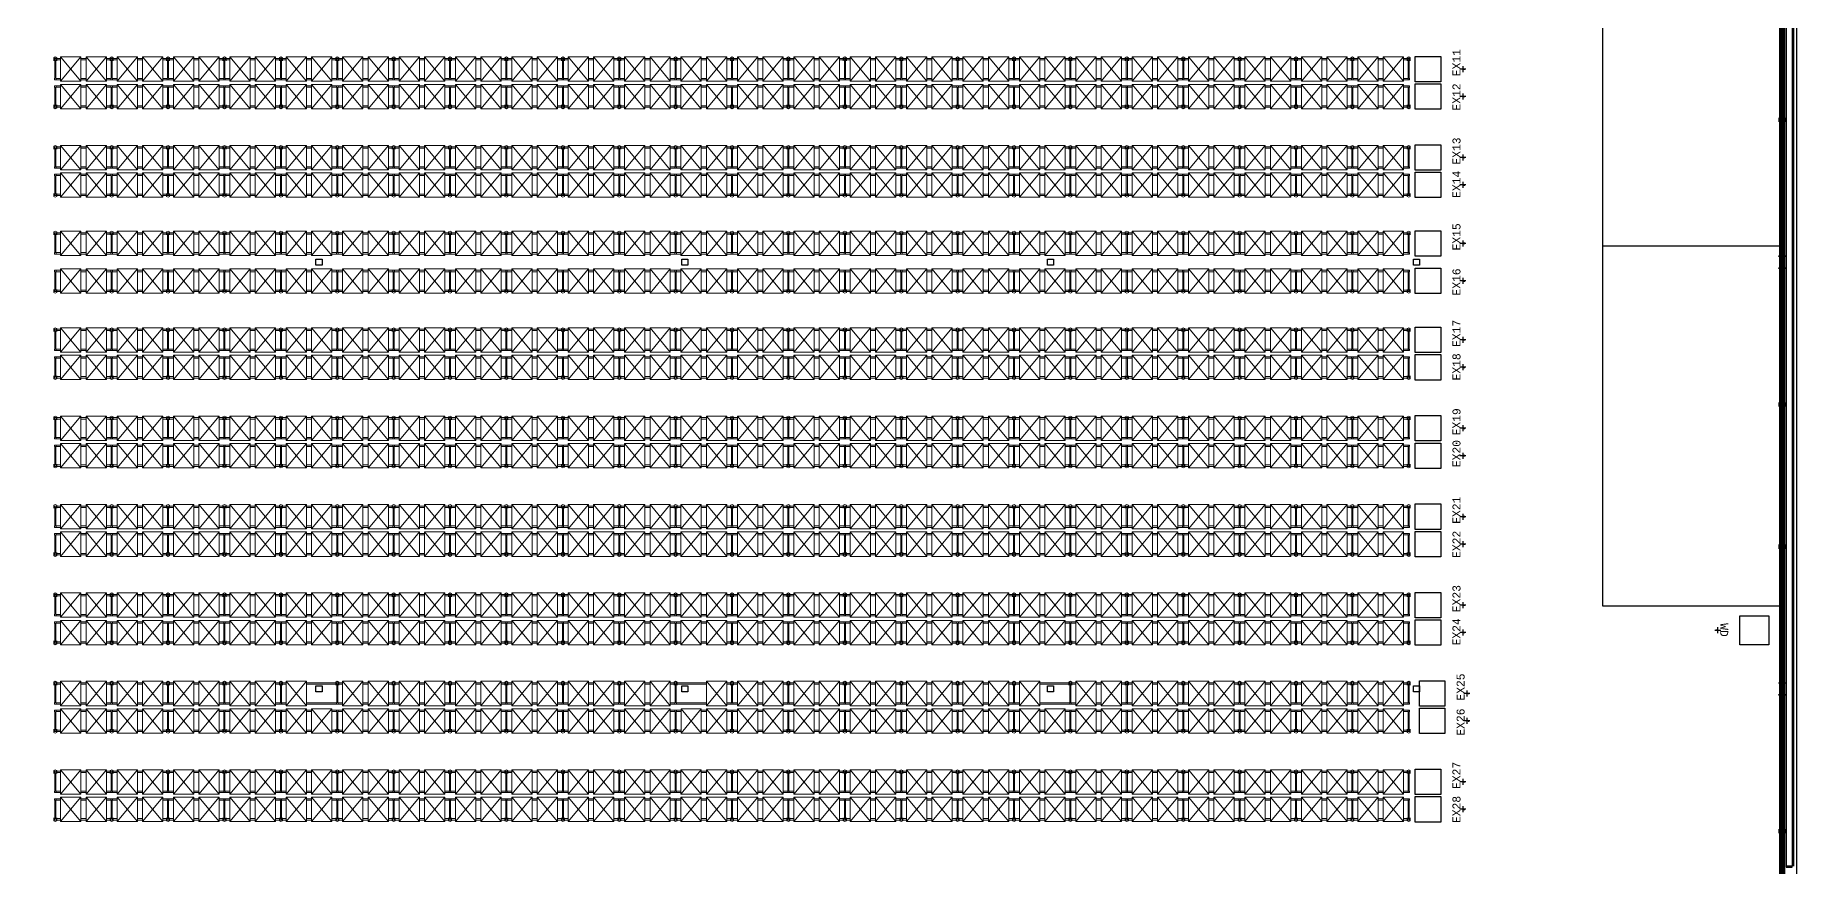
# Model space of a CAD drawing. Header units: inches. Extents: x -233729 to 737493, y -275239 to 196021.
# Drawn here: x 570363 to 658428, y 52812 to 94386 of the extents above; entities that cross this region are included whole.
import ezdxf

# ---------------------------------------------------------------- set-up
doc = ezdxf.new("R2010")
doc.units = ezdxf.units.IN
doc.header["$MEASUREMENT"] = 0
doc.linetypes.add('DASHED', pattern=[0.75, 0.5, -0.25])
for name, color, linetype in [('_FL_AREAS', 92, 'Continuous'), ('_FL_NEW WH_WALLS', 1, 'Continuous'), ('Bin location transponder', 250, 'Continuous'), ('Storage layout canopy', 2, 'Continuous'), ('WF_numbers', 6, 'Continuous')]:
    doc.layers.add(name, color=color, linetype=linetype)
for name, color, linetype, lineweight in [('LiftOne Rack', 252, 'Continuous', 0), ('PR-BLDG', 18, 'Continuous', 30), ('WF transponder', 3, 'Continuous', 30), ('WF_bay', 5, 'Continuous', 30)]:
    doc.layers.add(name, color=color, linetype=linetype, lineweight=lineweight)
doc.styles.add('WF_txt', font='consola.ttf')

# ---------------------------------------------------------------- blocks, each defined once
blk = doc.blocks.new('A$Cd2fab3cb')
at = {"layer": 'PR-BLDG', "const_width": 1}
blk.add_lwpolyline([(-568.84, -884.21), (-414.59, 67.22), (0, 0), (-154.28, -951.57), (-568.87, -884.36)], dxfattribs=at)
blk = doc.blocks.new('A$C61e42c62')
at = {"layer": '_FL_NEW WH_WALLS'}
for p, q in [((9043.5, 7807.4), (9043.5, 4930.9)), ((9055.5, 7819.4), (9055.5, 4930.9)), ((9058.2, 7822.2), (9058.3, 4930.9)), ((8682, 6675.9), (8682, 5443.6)), ((8682, 6152.3), (9042, 6152.3)), ((8682, 5443.6), (9042, 5443.6))]:
    blk.add_line(p, q, dxfattribs=at)
for points in [[(9029.8, 6399.9), (9029.8, 6404), (9030.5, 6404), (9030.5, 6400.9, 0.414214), (9031.2, 6400.1), (9040.6, 6400.1, 0.414214), (9041.4, 6400.9), (9041.4, 6404), (9042, 6404), (9042, 6395.9), (9041.4, 6395.9), (9041.4, 6399, 0.414214), (9040.6, 6399.8), (9031.2, 6399.8, 0.414214), (9030.5, 6399), (9030.5, 6395.9), (9029.8, 6395.9), (9029.8, 6399.9)], [(9036, 6132.2), (9042.4, 6132.2), (9042.4, 6131.2), (9037.1, 6131.2, 0.414214), (9036.3, 6130.4), (9036.3, 6109.5, 0.414214), (9037.1, 6108.7), (9042.4, 6108.7), (9042.4, 6107.7), (9029.6, 6107.7), (9029.6, 6108.7), (9034.9, 6108.7, 0.414214), (9035.7, 6109.5), (9035.7, 6130.4, 0.414214), (9034.9, 6131.2), (9029.6, 6131.2), (9029.6, 6132.2), (9036, 6132.2)], [(9029.8, 5839.9), (9029.8, 5844), (9030.5, 5844), (9030.5, 5840.9, 0.414214), (9031.2, 5840.1), (9040.6, 5840.1, 0.414214), (9041.4, 5840.9), (9041.4, 5844), (9042, 5844), (9042, 5835.9), (9041.4, 5835.9), (9041.4, 5839, 0.414214), (9040.6, 5839.8), (9031.2, 5839.8, 0.414214), (9030.5, 5839), (9030.5, 5835.9), (9029.8, 5835.9), (9029.8, 5839.9)], [(9029.8, 5559.9), (9029.8, 5564), (9030.5, 5564), (9030.5, 5560.9, 0.414214), (9031.2, 5560.1), (9040.6, 5560.1, 0.414214), (9041.4, 5560.9), (9041.4, 5564), (9042, 5564), (9042, 5555.9), (9041.4, 5555.9), (9041.4, 5559, 0.414214), (9040.6, 5559.8), (9031.2, 5559.8, 0.414214), (9030.5, 5559), (9030.5, 5555.9), (9029.8, 5555.9), (9029.8, 5559.9)], [(9036, 5292.2), (9042.4, 5292.2), (9042.4, 5291.2), (9037.1, 5291.2, 0.414214), (9036.3, 5290.4), (9036.3, 5269.5, 0.414214), (9037.1, 5268.7), (9042.4, 5268.7), (9042.4, 5267.7), (9029.6, 5267.7), (9029.6, 5268.7), (9034.9, 5268.7, 0.414214), (9035.7, 5269.5), (9035.7, 5290.4, 0.414214), (9034.9, 5291.2), (9029.6, 5291.2), (9029.6, 5292.2), (9036, 5292.2)], [(9029.8, 4999.9), (9029.8, 5004), (9030.5, 5004), (9030.5, 5000.9, 0.414214), (9031.2, 5000.1), (9040.6, 5000.1, 0.414214), (9041.4, 5000.9), (9041.4, 5004), (9042, 5004), (9042, 4995.9), (9041.4, 4995.9), (9041.4, 4999, 0.414214), (9040.6, 4999.8), (9031.2, 4999.8, 0.414214), (9030.5, 4999), (9030.5, 4995.9), (9029.8, 4995.9), (9029.8, 4999.9)]]:
    blk.add_lwpolyline(points, format="xyb", dxfattribs=at)
for points in [[(6162, 6113.9), (6150, 6113.9), (6150, 6125.9), (6162, 6125.9)], [(6882, 6113.9), (6870, 6113.9), (6870, 6125.9), (6882, 6125.9)], [(7602, 6113.9), (7590, 6113.9), (7590, 6125.9), (7602, 6125.9)], [(8322, 6113.9), (8310, 6113.9), (8310, 6125.9), (8322, 6125.9)], [(6162, 5273.9), (6150, 5273.9), (6150, 5285.9), (6162, 5285.9)], [(6882, 5273.9), (6870, 5273.9), (6870, 5285.9), (6882, 5285.9)], [(7602, 5273.9), (7590, 5273.9), (7590, 5285.9), (7602, 5285.9)], [(8322, 5273.9), (8310, 5273.9), (8310, 5285.9), (8322, 5285.9)], [(9043.5, 4928.9), (9055.5, 4928.9), (9055.5, 4930.9), (9043.5, 4930.9)]]:
    blk.add_lwpolyline(points, close=True, dxfattribs=at)
blk = doc.blocks.new('new_shelf')
at = {"layer": 'LiftOne Rack', "color": 30, "true_color": 0xf26722}
for p, q in [((65697, 20385.3), (65698.5, 20388.3)), ((65704.5, 20388.3), (65698.5, 20388.3)), ((65791.5, 20388.3), (65797.5, 20388.3)), ((65799, 20385.3), (65797.5, 20388.3)), ((65697, 20385.3), (65698.5, 20382.3)), ((65704.5, 20382.3), (65698.5, 20382.3)), ((65700, 20374.8), (65700, 20383.8)), ((65702.7, 20374.8), (65702.7, 20383.8)), ((65739.2, 20374.8), (65739.2, 20383.8)), ((65742, 20374.8), (65742, 20383.8)), ((65754, 20374.8), (65754, 20383.8)), ((65756.7, 20374.8), (65756.7, 20383.8)), ((65791.5, 20382.3), (65797.5, 20382.3)), ((65793.2, 20374.8), (65793.2, 20383.8)), ((65796, 20374.8), (65796, 20383.8)), ((65799, 20385.3), (65797.5, 20382.3)), ((65700, 20324.8), (65700, 20334.8)), ((65702.7, 20324.8), (65702.7, 20334.8)), ((65739.2, 20324.8), (65739.2, 20334.8)), ((65742, 20324.8), (65742, 20334.8)), ((65754, 20324.8), (65754, 20334.8)), ((65756.7, 20324.8), (65756.7, 20334.8)), ((65793.2, 20324.8), (65793.2, 20334.8)), ((65796, 20324.8), (65796, 20334.8)), ((65700, 20275.8), (65700, 20284.8)), ((65702.7, 20275.8), (65702.7, 20284.8)), ((65739.2, 20275.8), (65739.2, 20284.8)), ((65742, 20275.8), (65742, 20284.8)), ((65754, 20275.8), (65754, 20284.8)), ((65756.7, 20275.8), (65756.7, 20284.8)), ((65793.2, 20275.8), (65793.2, 20284.8)), ((65796, 20275.8), (65796, 20284.8)), ((65697, 20274.3), (65698.5, 20277.3)), ((65697, 20274.3), (65698.5, 20271.3)), ((65704.5, 20277.3), (65698.5, 20277.3)), ((65704.5, 20271.3), (65698.5, 20271.3)), ((65791.5, 20277.3), (65797.5, 20277.3)), ((65791.5, 20271.3), (65797.5, 20271.3)), ((65799, 20274.3), (65797.5, 20277.3)), ((65799, 20274.3), (65797.5, 20271.3))]:
    blk.add_line(p, q, dxfattribs=at)
at = {"layer": 'LiftOne Rack', "color": 7}
for p, q in [((65745, 20334.8), (65697, 20374.8)), ((65745, 20374.8), (65697, 20334.8)), ((65751, 20334.8), (65799, 20374.8)), ((65751, 20374.8), (65799, 20334.8)), ((65745, 20284.8), (65697, 20324.8)), ((65745, 20324.8), (65697, 20284.8)), ((65751, 20284.8), (65799, 20324.8)), ((65751, 20324.8), (65799, 20284.8))]:
    blk.add_line(p, q, dxfattribs=at)
at = {"layer": 'LiftOne Rack', "color": 114, "true_color": 0x139b48}
for p, q in [((65739, 20386.3), (65703, 20386.3)), ((65739, 20384.3), (65703, 20384.3)), ((65757, 20386.3), (65793, 20386.3)), ((65757, 20384.3), (65793, 20384.3)), ((65739, 20275.3), (65703, 20275.3)), ((65739, 20273.3), (65703, 20273.3)), ((65757, 20275.3), (65793, 20275.3)), ((65757, 20273.3), (65793, 20273.3))]:
    blk.add_line(p, q, dxfattribs=at)
for points in [[(65703, 20383.8), (65700, 20383.8), (65700, 20386.8), (65703, 20386.8)], [(65742, 20383.8), (65739, 20383.8), (65739, 20386.8), (65742, 20386.8)], [(65754, 20383.8), (65757, 20383.8), (65757, 20386.8), (65754, 20386.8)], [(65793, 20383.8), (65796, 20383.8), (65796, 20386.8), (65793, 20386.8)], [(65703, 20272.8), (65700, 20272.8), (65700, 20275.8), (65703, 20275.8)], [(65742, 20272.8), (65739, 20272.8), (65739, 20275.8), (65742, 20275.8)], [(65754, 20272.8), (65757, 20272.8), (65757, 20275.8), (65754, 20275.8)], [(65793, 20272.8), (65796, 20272.8), (65796, 20275.8), (65793, 20275.8)]]:
    blk.add_lwpolyline(points, close=True, dxfattribs=at)
at = {"layer": 'LiftOne Rack', "color": 7}
for points in [[(65745, 20334.8), (65697, 20334.8), (65697, 20374.8), (65745, 20374.8)], [(65751, 20334.8), (65799, 20334.8), (65799, 20374.8), (65751, 20374.8)], [(65745, 20284.8), (65697, 20284.8), (65697, 20324.8), (65745, 20324.8)], [(65751, 20284.8), (65799, 20284.8), (65799, 20324.8), (65751, 20324.8)]]:
    blk.add_lwpolyline(points, close=True, dxfattribs=at)
blk = doc.blocks.new('new_shelf2')
at = {"layer": 'LiftOne Rack', "color": 30, "true_color": 0xf26722}
for p, q in [((65849.7, 20385.3), (65851.2, 20388.3)), ((65857.2, 20388.3), (65851.2, 20388.3)), ((65964.2, 20388.3), (65970.2, 20388.3)), ((65971.7, 20385.3), (65970.2, 20388.3)), ((65849.7, 20385.3), (65851.2, 20382.3)), ((65857.2, 20382.3), (65851.2, 20382.3)), ((65852.7, 20374.8), (65852.7, 20383.8)), ((65855.4, 20374.8), (65855.4, 20383.8)), ((65891.9, 20374.8), (65891.9, 20383.8)), ((65894.7, 20374.8), (65894.7, 20383.8)), ((65926.7, 20374.8), (65926.7, 20383.8)), ((65929.4, 20374.8), (65929.4, 20383.8)), ((65964.2, 20382.3), (65970.2, 20382.3)), ((65965.9, 20374.8), (65965.9, 20383.8)), ((65968.7, 20374.8), (65968.7, 20383.8)), ((65971.7, 20385.3), (65970.2, 20382.3)), ((65852.7, 20324.8), (65852.7, 20334.8)), ((65855.4, 20324.8), (65855.4, 20334.8)), ((65891.9, 20324.8), (65891.9, 20334.8)), ((65894.7, 20324.8), (65894.7, 20334.8)), ((65926.7, 20324.8), (65926.7, 20334.8)), ((65929.4, 20324.8), (65929.4, 20334.8)), ((65965.9, 20324.8), (65965.9, 20334.8)), ((65968.7, 20324.8), (65968.7, 20334.8)), ((65852.7, 20275.8), (65852.7, 20284.8)), ((65855.4, 20275.8), (65855.4, 20284.8)), ((65891.9, 20275.8), (65891.9, 20284.8)), ((65894.7, 20275.8), (65894.7, 20284.8)), ((65926.7, 20275.8), (65926.7, 20284.8)), ((65929.4, 20275.8), (65929.4, 20284.8)), ((65965.9, 20275.8), (65965.9, 20284.8)), ((65968.7, 20275.8), (65968.7, 20284.8)), ((65849.7, 20274.3), (65851.2, 20277.3)), ((65849.7, 20274.3), (65851.2, 20271.3)), ((65857.2, 20277.3), (65851.2, 20277.3)), ((65857.2, 20271.3), (65851.2, 20271.3)), ((65964.2, 20277.3), (65970.2, 20277.3)), ((65964.2, 20271.3), (65970.2, 20271.3)), ((65971.7, 20274.3), (65970.2, 20277.3)), ((65971.7, 20274.3), (65970.2, 20271.3))]:
    blk.add_line(p, q, dxfattribs=at)
at = {"layer": 'LiftOne Rack', "color": 7}
for p, q in [((65897.7, 20334.8), (65849.7, 20374.8)), ((65897.7, 20374.8), (65849.7, 20334.8)), ((65923.7, 20334.8), (65971.7, 20374.8)), ((65923.7, 20374.8), (65971.7, 20334.8)), ((65897.7, 20284.8), (65849.7, 20324.8)), ((65897.7, 20324.8), (65849.7, 20284.8)), ((65923.7, 20284.8), (65971.7, 20324.8)), ((65923.7, 20324.8), (65971.7, 20284.8))]:
    blk.add_line(p, q, dxfattribs=at)
at = {"layer": 'LiftOne Rack', "color": 114, "true_color": 0x139b48}
for p, q in [((65891.7, 20386.3), (65855.7, 20386.3)), ((65891.7, 20384.3), (65855.7, 20384.3)), ((65929.7, 20386.3), (65965.7, 20386.3)), ((65929.7, 20384.3), (65965.7, 20384.3)), ((65891.7, 20275.3), (65855.7, 20275.3)), ((65891.7, 20273.3), (65855.7, 20273.3)), ((65929.7, 20275.3), (65965.7, 20275.3)), ((65929.7, 20273.3), (65965.7, 20273.3))]:
    blk.add_line(p, q, dxfattribs=at)
for points in [[(65855.7, 20383.8), (65852.7, 20383.8), (65852.7, 20386.8), (65855.7, 20386.8)], [(65894.7, 20383.8), (65891.7, 20383.8), (65891.7, 20386.8), (65894.7, 20386.8)], [(65926.7, 20383.8), (65929.7, 20383.8), (65929.7, 20386.8), (65926.7, 20386.8)], [(65965.7, 20383.8), (65968.7, 20383.8), (65968.7, 20386.8), (65965.7, 20386.8)], [(65855.7, 20272.8), (65852.7, 20272.8), (65852.7, 20275.8), (65855.7, 20275.8)], [(65894.7, 20272.8), (65891.7, 20272.8), (65891.7, 20275.8), (65894.7, 20275.8)], [(65926.7, 20272.8), (65929.7, 20272.8), (65929.7, 20275.8), (65926.7, 20275.8)], [(65965.7, 20272.8), (65968.7, 20272.8), (65968.7, 20275.8), (65965.7, 20275.8)]]:
    blk.add_lwpolyline(points, close=True, dxfattribs=at)
at = {"layer": 'LiftOne Rack', "color": 7}
for points in [[(65897.7, 20334.8), (65849.7, 20334.8), (65849.7, 20374.8), (65897.7, 20374.8)], [(65923.7, 20334.8), (65971.7, 20334.8), (65971.7, 20374.8), (65923.7, 20374.8)], [(65897.7, 20284.8), (65849.7, 20284.8), (65849.7, 20324.8), (65897.7, 20324.8)], [(65923.7, 20284.8), (65971.7, 20284.8), (65971.7, 20324.8), (65923.7, 20324.8)]]:
    blk.add_lwpolyline(points, close=True, dxfattribs=at)
blk = doc.blocks.new('new_shelf4')
at = {"layer": 'LiftOne Rack', "color": 30, "true_color": 0xf26722}
for p, q in [((65836.8, 20196.7), (65838.3, 20199.7)), ((65836.8, 20196.7), (65838.3, 20193.7)), ((65844.3, 20199.7), (65838.3, 20199.7)), ((65844.3, 20193.7), (65838.3, 20193.7)), ((65839.8, 20136.2), (65839.8, 20198.2)), ((65842.5, 20136.2), (65842.5, 20198.2)), ((65879, 20136.2), (65879, 20195.2)), ((65881.8, 20136.2), (65881.8, 20195.2)), ((65893.8, 20186.2), (65893.8, 20195.2)), ((65896.5, 20186.2), (65896.5, 20195.2)), ((65931.3, 20199.7), (65937.3, 20199.7)), ((65931.3, 20193.7), (65937.3, 20193.7)), ((65933, 20186.2), (65933, 20195.2)), ((65935.8, 20186.2), (65935.8, 20195.2)), ((65938.8, 20196.7), (65937.3, 20199.7)), ((65938.8, 20196.7), (65937.3, 20193.7)), ((65893.8, 20136.2), (65893.8, 20146.2)), ((65896.5, 20136.2), (65896.5, 20146.2)), ((65933, 20136.2), (65933, 20146.2)), ((65935.8, 20136.2), (65935.8, 20146.2)), ((65836.8, 20085.7), (65838.3, 20088.7)), ((65836.8, 20085.7), (65838.3, 20082.7)), ((65844.3, 20088.7), (65838.3, 20088.7)), ((65844.3, 20082.7), (65838.3, 20082.7)), ((65839.8, 20087.2), (65839.8, 20096.2)), ((65842.5, 20087.2), (65842.5, 20096.2)), ((65879, 20087.2), (65879, 20096.2)), ((65881.8, 20087.2), (65881.8, 20096.2)), ((65893.8, 20087.2), (65893.8, 20096.2)), ((65896.5, 20087.2), (65896.5, 20096.2)), ((65931.3, 20088.7), (65937.3, 20088.7)), ((65931.3, 20082.7), (65937.3, 20082.7)), ((65933, 20087.2), (65933, 20096.2)), ((65935.8, 20087.2), (65935.8, 20096.2)), ((65938.8, 20085.7), (65937.3, 20088.7)), ((65938.8, 20085.7), (65937.3, 20082.7))]:
    blk.add_line(p, q, dxfattribs=at)
at = {"layer": 'LiftOne Rack', "color": 114, "true_color": 0x139b48}
for p, q in [((65878.8, 20197.7), (65842.8, 20197.7)), ((65878.8, 20195.7), (65842.8, 20195.7)), ((65896.8, 20197.7), (65932.8, 20197.7)), ((65896.8, 20195.7), (65932.8, 20195.7)), ((65878.8, 20086.7), (65842.8, 20086.7)), ((65878.8, 20084.7), (65842.8, 20084.7)), ((65896.8, 20086.7), (65932.8, 20086.7)), ((65896.8, 20084.7), (65932.8, 20084.7))]:
    blk.add_line(p, q, dxfattribs=at)
at = {"layer": 'LiftOne Rack', "color": 7}
for p, q in [((65890.8, 20146.2), (65938.8, 20186.2)), ((65890.8, 20186.2), (65938.8, 20146.2)), ((65884.8, 20096.2), (65836.8, 20136.2)), ((65884.8, 20136.2), (65836.8, 20096.2)), ((65890.8, 20096.2), (65938.8, 20136.2)), ((65890.8, 20136.2), (65938.8, 20096.2))]:
    blk.add_line(p, q, dxfattribs=at)
at = {"layer": 'LiftOne Rack', "color": 114, "true_color": 0x139b48}
for points in [[(65842.8, 20195.2), (65839.8, 20195.2), (65839.8, 20198.2), (65842.8, 20198.2)], [(65881.8, 20195.2), (65878.8, 20195.2), (65878.8, 20198.2), (65881.8, 20198.2)], [(65893.8, 20195.2), (65896.8, 20195.2), (65896.8, 20198.2), (65893.8, 20198.2)], [(65932.8, 20195.2), (65935.8, 20195.2), (65935.8, 20198.2), (65932.8, 20198.2)], [(65842.8, 20084.2), (65839.8, 20084.2), (65839.8, 20087.2), (65842.8, 20087.2)], [(65881.8, 20084.2), (65878.8, 20084.2), (65878.8, 20087.2), (65881.8, 20087.2)], [(65893.8, 20084.2), (65896.8, 20084.2), (65896.8, 20087.2), (65893.8, 20087.2)], [(65932.8, 20084.2), (65935.8, 20084.2), (65935.8, 20087.2), (65932.8, 20087.2)]]:
    blk.add_lwpolyline(points, close=True, dxfattribs=at)
at = {"layer": 'LiftOne Rack', "color": 7}
for points in [[(65890.8, 20146.2), (65938.8, 20146.2), (65938.8, 20186.2), (65890.8, 20186.2)], [(65884.8, 20096.2), (65836.8, 20096.2), (65836.8, 20136.2), (65884.8, 20136.2)], [(65890.8, 20096.2), (65938.8, 20096.2), (65938.8, 20136.2), (65890.8, 20136.2)]]:
    blk.add_lwpolyline(points, close=True, dxfattribs=at)
blk = doc.blocks.new('Bin location transponder')
at = {"layer": 'Bin location transponder', "color": 3, "lineweight": 30}
for p, q in [((-600, 0), (600, 0)), ((-150, 300), (150, 300)), ((0, 600), (0, -600))]:
    blk.add_line(p, q, dxfattribs=at)
blk = doc.blocks.new('WF 57x57in bay')
at = {"layer": 'WF_bay'}
blk.add_lwpolyline([(1448, 0), (0, 0), (0, 1448), (1448, 1448)], close=True, dxfattribs=at)
at = {"layer": 'WF transponder', "xscale": 0.25, "yscale": 0.25, "zscale": 0.25, "rotation": 180}
blk.add_blockref('Bin location transponder', (724, -1100), dxfattribs=at)

msp = doc.modelspace()

# ---------------------------------------------------------------- linework, layer by layer
at = {"layer": '_FL_AREAS', "elevation": -162219.4368}
msp.add_lwpolyline([(364480.62469, -2754.06185), (658427.72924, -2754.06185), (658427.72924, 126712.79719), (364480.62469, 126712.79719)], close=True, dxfattribs=at)
at = {"layer": 'WF_bay', "elevation": -162219.4368}
for points in [[(640628.57975, 93327.00105), (640628.57975, 92057.00105), (639358.57975, 92057.00105), (639358.57975, 93327.00105)], [(640628.57975, 91955.40105), (640628.57975, 90685.40105), (639358.57975, 90685.40105), (639358.57975, 91955.40105)], [(640628.57975, 88907.40105), (640628.57975, 87637.40105), (639358.57975, 87637.40105), (639358.57975, 88907.40105)], [(640628.57975, 87535.80105), (640628.57975, 86265.80105), (639358.57975, 86265.80105), (639358.57975, 87535.80105)], [(640628.57975, 84614.80105), (640628.57975, 83344.80105), (639358.57975, 83344.80105), (639358.57975, 84614.80105)], [(640628.57975, 82735.20105), (640628.57975, 81465.20105), (639358.57975, 81465.20105), (639358.57975, 82735.20105)], [(640628.57975, 79788.80105), (640628.57975, 78518.80105), (639358.57975, 78518.80105), (639358.57975, 79788.80105)], [(640628.57975, 78417.20105), (640628.57975, 77147.20105), (639358.57975, 77147.20105), (639358.57975, 78417.20105)], [(640628.57975, 75369.20105), (640628.57975, 74099.20105), (639358.57975, 74099.20105), (639358.57975, 75369.20105)], [(640628.57975, 73997.60105), (640628.57975, 72727.60105), (639358.57975, 72727.60105), (639358.57975, 73997.60105)], [(640628.57975, 70949.60105), (640628.57975, 69679.60105), (639358.57975, 69679.60105), (639358.57975, 70949.60105)], [(640628.57975, 69578.00105), (640628.57975, 68308.00105), (639358.57975, 68308.00105), (639358.57975, 69578.00105)], [(640628.57975, 66530.00105), (640628.57975, 65260.00105), (639358.57975, 65260.00105), (639358.57975, 66530.00105)], [(640628.57975, 65158.40105), (640628.57975, 63888.40105), (639358.57975, 63888.40105), (639358.57975, 65158.40105)], [(640834.1374, 62110.40105), (640834.1374, 60840.40105), (639564.1374, 60840.40105), (639564.1374, 62110.40105)], [(640834.1374, 60738.80105), (640834.1374, 59468.80105), (639564.1374, 59468.80105), (639564.1374, 60738.80105)], [(640628.57975, 57690.80105), (640628.57975, 56420.80105), (639358.57975, 56420.80105), (639358.57975, 57690.80105)], [(640628.57975, 56319.20105), (640628.57975, 55049.20105), (639358.57975, 55049.20105), (639358.57975, 56319.20105)]]:
    msp.add_lwpolyline(points, close=True, dxfattribs=at)

# ---------------------------------------------------------------- block references
at = {"layer": '_FL_NEW WH_WALLS', "color": 0, "xscale": 304.799999999516, "yscale": 304.799999999516, "zscale": 304.799999999516, "rotation": 279.2093042914935}
msp.add_blockref('A$Cd2fab3cb', (657699.67072, -2373.84916, -162219.4368), dxfattribs=at)
at = {"layer": '_FL_NEW WH_WALLS', "color": 0, "xscale": 25.39999999990112, "yscale": 25.39999999990112, "zscale": 25.39999999990112}
msp.add_blockref('A$C61e42c62', (428185.33739, -72406.61113, -162219.4368), dxfattribs=at)
at = {"layer": 'Storage layout canopy', "yscale": 25.4, "zscale": 25.4}
for name, p, xscale, rotation in [('new_shelf', (56399.64637, 1762004.59145, -162219.4368), 25.4, 269.9999999999999), ('new_shelf', (59219.04637, 1762004.59144, -162219.4368), 25.4, 269.9999999999999), ('new_shelf', (62038.44637, 1762004.59144, -162219.4368), 25.4, 269.9999999999999), ('new_shelf', (64857.84637, 1762004.59145, -162219.4368), 25.4, 269.9999999999999), ('new_shelf', (67677.24637, 1762004.59145, -162219.4368), 25.4, 269.9999999999999), ('new_shelf', (70496.64637, 1762004.59145, -162219.4368), 25.4, 269.9999999999999), ('new_shelf', (73316.04637, 1762004.59144, -162219.4368), 25.4, 269.9999999999999), ('new_shelf', (76135.44637, 1762004.59144, -162219.4368), 25.4, 269.9999999999999), ('new_shelf', (78954.84637, 1762004.59145, -162219.4368), 25.4, 269.9999999999999), ('new_shelf', (81774.24637, 1762004.59145, -162219.4368), 25.4, 269.9999999999999), ('new_shelf', (84593.64637, 1762004.59145, -162219.4368), 25.4, 269.9999999999999), ('new_shelf', (87413.04637, 1762004.59145, -162219.4368), 25.4, 269.9999999999999), ('new_shelf', (90232.44637, 1762004.59144, -162219.4368), 25.4, 269.9999999999999), ('new_shelf', (93051.84637, 1762004.59145, -162219.4368), 25.4, 269.9999999999999), ('new_shelf', (95871.24637, 1762004.59145, -162219.4368), 25.4, 269.9999999999999), ('new_shelf', (98690.64637, 1762004.59145, -162219.4368), 25.4, 269.9999999999999), ('new_shelf', (101510.04637, 1762004.59145, -162219.4368), 25.4, 269.9999999999999), ('new_shelf', (104329.44637, 1762004.59144, -162219.4368), 25.4, 269.9999999999999), ('new_shelf', (107148.84637, 1762004.59144, -162219.4368), 25.4, 269.9999999999999), ('new_shelf', (109968.24637, 1762004.59145, -162219.4368), 25.4, 269.9999999999999), ('new_shelf', (112787.64637, 1762004.59145, -162219.4368), 25.4, 269.9999999999999), ('new_shelf', (115607.04637, 1762004.59145, -162219.4368), 25.4, 269.9999999999999), ('new_shelf', (118426.44637, 1762004.59144, -162219.4368), 25.4, 269.9999999999999), ('new_shelf', (121245.84637, 1762004.59144, -162219.4368), 25.4, 269.9999999999999), ('new_shelf', (56399.64637, 1757584.99144, -162219.4368), 25.4, 269.9999999999999), ('new_shelf', (59219.04637, 1757584.99144, -162219.4368), 25.4, 269.9999999999999), ('new_shelf', (62038.44637, 1757584.99145, -162219.4368), 25.4, 269.9999999999999), ('new_shelf', (64857.84637, 1757584.99145, -162219.4368), 25.4, 269.9999999999999), ('new_shelf', (67677.24637, 1757584.99144, -162219.4368), 25.4, 269.9999999999999), ('new_shelf', (70496.64637, 1757584.99144, -162219.4368), 25.4, 269.9999999999999), ('new_shelf', (73316.04637, 1757584.99144, -162219.4368), 25.4, 269.9999999999999), ('new_shelf', (76135.44637, 1757584.99144, -162219.4368), 25.4, 269.9999999999999), ('new_shelf', (78954.84637, 1757584.99145, -162219.4368), 25.4, 269.9999999999999), ('new_shelf', (81774.24637, 1757584.99145, -162219.4368), 25.4, 269.9999999999999), ('new_shelf', (84593.64637, 1757584.99144, -162219.4368), 25.4, 269.9999999999999), ('new_shelf', (87413.04637, 1757584.99144, -162219.4368), 25.4, 269.9999999999999), ('new_shelf', (90232.44637, 1757584.99144, -162219.4368), 25.4, 269.9999999999999), ('new_shelf', (93051.84637, 1757584.99145, -162219.4368), 25.4, 269.9999999999999), ('new_shelf', (95871.24637, 1757584.99145, -162219.4368), 25.4, 269.9999999999999), ('new_shelf', (98690.64637, 1757584.99144, -162219.4368), 25.4, 269.9999999999999), ('new_shelf', (101510.04637, 1757584.99144, -162219.4368), 25.4, 269.9999999999999), ('new_shelf', (104329.44637, 1757584.99144, -162219.4368), 25.4, 269.9999999999999), ('new_shelf', (107148.84637, 1757584.99145, -162219.4368), 25.4, 269.9999999999999), ('new_shelf', (109968.24637, 1757584.99145, -162219.4368), 25.4, 269.9999999999999), ('new_shelf', (112787.64637, 1757584.99145, -162219.4368), 25.4, 269.9999999999999), ('new_shelf', (115607.04637, 1757584.99145, -162219.4368), 25.4, 269.9999999999999), ('new_shelf', (118426.44637, 1757584.99145, -162219.4368), 25.4, 269.9999999999999), ('new_shelf', (121245.84637, 1757584.99145, -162219.4368), 25.4, 269.9999999999999), ('new_shelf2', (56399.64637, 1757171.61317, -162219.4368), 25.4, 269.9999999999999), ('new_shelf2', (59219.04637, 1757171.61317, -162219.4368), 25.4, 269.9999999999999), ('new_shelf2', (62038.44637, 1757171.61317, -162219.4368), 25.4, 269.9999999999999), ('new_shelf2', (64857.84637, 1757171.61317, -162219.4368), 25.4, 269.9999999999999), ('new_shelf2', (67677.24637, 1757171.61317, -162219.4368), 25.4, 269.9999999999999), ('new_shelf2', (70496.64637, 1757171.61317, -162219.4368), 25.4, 269.9999999999999), ('new_shelf2', (73316.04637, 1757171.61317, -162219.4368), 25.4, 269.9999999999999), ('new_shelf2', (76135.44637, 1757171.61317, -162219.4368), 25.4, 269.9999999999999), ('new_shelf2', (78954.84637, 1757171.61317, -162219.4368), 25.4, 269.9999999999999), ('new_shelf2', (81774.24637, 1757171.61317, -162219.4368), 25.4, 269.9999999999999), ('new_shelf2', (84593.64637, 1757171.61317, -162219.4368), 25.4, 269.9999999999999), ('new_shelf2', (87413.04637, 1757171.61317, -162219.4368), 25.4, 269.9999999999999), ('new_shelf2', (90232.44637, 1757171.61317, -162219.4368), 25.4, 269.9999999999999), ('new_shelf2', (93051.84637, 1757171.61317, -162219.4368), 25.4, 269.9999999999999), ('new_shelf2', (95871.24637, 1757171.61317, -162219.4368), 25.4, 269.9999999999999), ('new_shelf2', (98690.64637, 1757171.61317, -162219.4368), 25.4, 269.9999999999999), ('new_shelf2', (101510.04637, 1757171.61317, -162219.4368), 25.4, 269.9999999999999), ('new_shelf2', (104329.44637, 1757171.61317, -162219.4368), 25.4, 269.9999999999999), ('new_shelf2', (107148.84637, 1757171.61317, -162219.4368), 25.4, 269.9999999999999), ('new_shelf2', (109968.24637, 1757171.61317, -162219.4368), 25.4, 269.9999999999999), ('new_shelf2', (112787.64637, 1757171.61317, -162219.4368), 25.4, 269.9999999999999), ('new_shelf2', (115607.04637, 1757171.61317, -162219.4368), 25.4, 269.9999999999999), ('new_shelf2', (118426.44637, 1757171.61317, -162219.4368), 25.4, 269.9999999999999), ('new_shelf2', (121245.84637, 1757171.61317, -162219.4368), 25.4, 269.9999999999999), ('new_shelf', (56399.64637, 1748466.39145, -162219.4368), 25.4, 269.9999999999999), ('new_shelf', (59219.04637, 1748466.39145, -162219.4368), 25.4, 269.9999999999999), ('new_shelf', (62038.44637, 1748466.39144, -162219.4368), 25.4, 269.9999999999999), ('new_shelf', (64857.84637, 1748466.39144, -162219.4368), 25.4, 269.9999999999999), ('new_shelf', (67677.24637, 1748466.39144, -162219.4368), 25.4, 269.9999999999999), ('new_shelf', (70496.64637, 1748466.39145, -162219.4368), 25.4, 269.9999999999999), ('new_shelf', (73316.04637, 1748466.39145, -162219.4368), 25.4, 269.9999999999999), ('new_shelf', (76135.44637, 1748466.39145, -162219.4368), 25.4, 269.9999999999999), ('new_shelf', (78954.84637, 1748466.39144, -162219.4368), 25.4, 269.9999999999999), ('new_shelf', (81774.24637, 1748466.39144, -162219.4368), 25.4, 269.9999999999999), ('new_shelf', (84593.64637, 1748466.39144, -162219.4368), 25.4, 269.9999999999999), ('new_shelf', (87413.04637, 1748466.39145, -162219.4368), 25.4, 269.9999999999999), ('new_shelf', (90232.44637, 1748466.39145, -162219.4368), 25.4, 269.9999999999999), ('new_shelf', (93051.84637, 1748466.39144, -162219.4368), 25.4, 269.9999999999999), ('new_shelf', (95871.24637, 1748466.39144, -162219.4368), 25.4, 269.9999999999999), ('new_shelf', (98690.64637, 1748466.39144, -162219.4368), 25.4, 269.9999999999999), ('new_shelf', (101510.04637, 1748466.39145, -162219.4368), 25.4, 269.9999999999999), ('new_shelf', (104329.44637, 1748466.39145, -162219.4368), 25.4, 269.9999999999999), ('new_shelf', (107148.84637, 1748466.39144, -162219.4368), 25.4, 269.9999999999999), ('new_shelf', (109968.24637, 1748466.39144, -162219.4368), 25.4, 269.9999999999999), ('new_shelf', (112787.64637, 1748466.39144, -162219.4368), 25.4, 269.9999999999999), ('new_shelf', (115607.04637, 1748466.39144, -162219.4368), 25.4, 269.9999999999999), ('new_shelf', (118426.44637, 1748466.39145, -162219.4368), 25.4, 269.9999999999999), ('new_shelf', (121245.84637, 1748466.39145, -162219.4368), 25.4, 269.9999999999999), ('new_shelf', (56399.64637, 1744046.79145, -162219.4368), 25.4, 269.9999999999999), ('new_shelf', (59219.04637, 1744046.79145, -162219.4368), 25.4, 269.9999999999999), ('new_shelf', (62038.44637, 1744046.79145, -162219.4368), 25.4, 269.9999999999999), ('new_shelf', (64857.84637, 1744046.79145, -162219.4368), 25.4, 269.9999999999999), ('new_shelf', (67677.24637, 1744046.79144, -162219.4368), 25.4, 269.9999999999999), ('new_shelf', (70496.64637, 1744046.79145, -162219.4368), 25.4, 269.9999999999999), ('new_shelf', (73316.04637, 1744046.79145, -162219.4368), 25.4, 269.9999999999999), ('new_shelf', (76135.44637, 1744046.79145, -162219.4368), 25.4, 269.9999999999999), ('new_shelf', (78954.84637, 1744046.79145, -162219.4368), 25.4, 269.9999999999999), ('new_shelf', (81774.24637, 1744046.79145, -162219.4368), 25.4, 269.9999999999999), ('new_shelf', (84593.64637, 1744046.79145, -162219.4368), 25.4, 269.9999999999999), ('new_shelf', (87413.04637, 1744046.79145, -162219.4368), 25.4, 269.9999999999999), ('new_shelf', (90232.44637, 1744046.79145, -162219.4368), 25.4, 269.9999999999999), ('new_shelf', (93051.84637, 1744046.79145, -162219.4368), 25.4, 269.9999999999999), ('new_shelf', (95871.24637, 1744046.79145, -162219.4368), 25.4, 269.9999999999999), ('new_shelf', (98690.64637, 1744046.79144, -162219.4368), 25.4, 269.9999999999999), ('new_shelf', (101510.04637, 1744046.79145, -162219.4368), 25.4, 269.9999999999999), ('new_shelf', (104329.44637, 1744046.79145, -162219.4368), 25.4, 269.9999999999999), ('new_shelf', (107148.84637, 1744046.79145, -162219.4368), 25.4, 269.9999999999999), ('new_shelf', (109968.24637, 1744046.79145, -162219.4368), 25.4, 269.9999999999999), ('new_shelf', (112787.64637, 1744046.79144, -162219.4368), 25.4, 269.9999999999999), ('new_shelf', (115607.04637, 1744046.79144, -162219.4368), 25.4, 269.9999999999999), ('new_shelf', (118426.44637, 1744046.79145, -162219.4368), 25.4, 269.9999999999999), ('new_shelf', (121245.84637, 1744046.79145, -162219.4368), 25.4, 269.9999999999999), ('new_shelf', (56399.64637, 1739627.19145, -162219.4368), 25.4, 269.9999999999999), ('new_shelf', (59219.04637, 1739627.19145, -162219.4368), 25.4, 269.9999999999999), ('new_shelf', (62038.44637, 1739627.19144, -162219.4368), 25.4, 269.9999999999999), ('new_shelf', (64857.84637, 1739627.19144, -162219.4368), 25.4, 269.9999999999999), ('new_shelf', (67677.24637, 1739627.19144, -162219.4368), 25.4, 269.9999999999999), ('new_shelf', (70496.64637, 1739627.19145, -162219.4368), 25.4, 269.9999999999999), ('new_shelf', (73316.04637, 1739627.19145, -162219.4368), 25.4, 269.9999999999999), ('new_shelf', (76135.44637, 1739627.19145, -162219.4368), 25.4, 269.9999999999999), ('new_shelf', (78954.84637, 1739627.19144, -162219.4368), 25.4, 269.9999999999999), ('new_shelf', (81774.24637, 1739627.19144, -162219.4368), 25.4, 269.9999999999999), ('new_shelf', (84593.64637, 1739627.19145, -162219.4368), 25.4, 269.9999999999999), ('new_shelf', (87413.04637, 1739627.19145, -162219.4368), 25.4, 269.9999999999999), ('new_shelf', (90232.44637, 1739627.19145, -162219.4368), 25.4, 269.9999999999999), ('new_shelf', (93051.84637, 1739627.19144, -162219.4368), 25.4, 269.9999999999999), ('new_shelf', (95871.24637, 1739627.19144, -162219.4368), 25.4, 269.9999999999999), ('new_shelf', (98690.64637, 1739627.19144, -162219.4368), 25.4, 269.9999999999999), ('new_shelf', (101510.04637, 1739627.19145, -162219.4368), 25.4, 269.9999999999999), ('new_shelf', (104329.44637, 1739627.19145, -162219.4368), 25.4, 269.9999999999999), ('new_shelf', (107148.84637, 1739627.19144, -162219.4368), 25.4, 269.9999999999999), ('new_shelf', (109968.24637, 1739627.19144, -162219.4368), 25.4, 269.9999999999999), ('new_shelf', (112787.64637, 1739627.19144, -162219.4368), 25.4, 269.9999999999999), ('new_shelf', (115607.04637, 1739627.19145, -162219.4368), 25.4, 269.9999999999999), ('new_shelf', (118426.44637, 1739627.19145, -162219.4368), 25.4, 269.9999999999999), ('new_shelf', (121245.84637, 1739627.19145, -162219.4368), 25.4, 269.9999999999999), ('new_shelf', (56399.64637, 1735207.59145, -162219.4368), 25.4, 269.9999999999999), ('new_shelf', (59219.04637, 1735207.59145, -162219.4368), 25.4, 269.9999999999999), ('new_shelf', (62038.44637, 1735207.59145, -162219.4368), 25.4, 269.9999999999999), ('new_shelf', (64857.84637, 1735207.59145, -162219.4368), 25.4, 269.9999999999999), ('new_shelf', (67677.24637, 1735207.59145, -162219.4368), 25.4, 269.9999999999999), ('new_shelf', (70496.64637, 1735207.59145, -162219.4368), 25.4, 269.9999999999999), ('new_shelf', (73316.04637, 1735207.59145, -162219.4368), 25.4, 269.9999999999999), ('new_shelf', (76135.44637, 1735207.59145, -162219.4368), 25.4, 269.9999999999999), ('new_shelf', (78954.84637, 1735207.59145, -162219.4368), 25.4, 269.9999999999999), ('new_shelf', (81774.24637, 1735207.59145, -162219.4368), 25.4, 269.9999999999999), ('new_shelf', (84593.64637, 1735207.59145, -162219.4368), 25.4, 269.9999999999999), ('new_shelf', (87413.04637, 1735207.59145, -162219.4368), 25.4, 269.9999999999999), ('new_shelf', (90232.44637, 1735207.59145, -162219.4368), 25.4, 269.9999999999999), ('new_shelf', (93051.84637, 1735207.59145, -162219.4368), 25.4, 269.9999999999999), ('new_shelf', (95871.24637, 1735207.59145, -162219.4368), 25.4, 269.9999999999999), ('new_shelf', (98690.64637, 1735207.59145, -162219.4368), 25.4, 269.9999999999999), ('new_shelf', (101510.04637, 1735207.59145, -162219.4368), 25.4, 269.9999999999999), ('new_shelf', (104329.44637, 1735207.59145, -162219.4368), 25.4, 269.9999999999999), ('new_shelf', (107148.84637, 1735207.59145, -162219.4368), 25.4, 269.9999999999999), ('new_shelf', (109968.24637, 1735207.59145, -162219.4368), 25.4, 269.9999999999999), ('new_shelf', (112787.64637, 1735207.59144, -162219.4368), 25.4, 269.9999999999999), ('new_shelf', (115607.04637, 1735207.59145, -162219.4368), 25.4, 269.9999999999999), ('new_shelf', (118426.44637, 1735207.59145, -162219.4368), 25.4, 269.9999999999999), ('new_shelf', (121245.84637, 1735207.59145, -162219.4368), 25.4, 269.9999999999999), ('new_shelf', (56399.64637, 1730787.99145, -162219.4368), 25.4, 269.9999999999999), ('new_shelf', (59219.04637, 1730787.99145, -162219.4368), 25.4, 269.9999999999999), ('new_shelf', (62038.44637, 1730787.99144, -162219.4368), 25.4, 269.9999999999999), ('new_shelf', (64857.84637, 1730787.99144, -162219.4368), 25.4, 269.9999999999999), ('new_shelf4', (72468.81056, 1734339.12221, -162219.4368), 25.4, 269.9999999999999), ('new_shelf', (70496.64637, 1730787.99145, -162219.4368), 25.4, 269.9999999999999), ('new_shelf', (73316.04637, 1730787.99145, -162219.4368), 25.4, 269.9999999999999), ('new_shelf', (76135.44637, 1730787.99144, -162219.4368), 25.4, 269.9999999999999), ('new_shelf', (78954.84637, 1730787.99144, -162219.4368), 25.4, 269.9999999999999), ('new_shelf', (81774.24637, 1730787.99144, -162219.4368), 25.4, 269.9999999999999), ('new_shelf', (84593.64637, 1730787.99145, -162219.4368), 25.4, 269.9999999999999), ('new_shelf4', (1115376.74893, 1734339.12221, -162219.4368), -25.4, 90), ('new_shelf', (90232.44637, 1730787.99145, -162219.4368), 25.4, 269.9999999999999), ('new_shelf', (93051.84637, 1730787.99144, -162219.4368), 25.4, 269.9999999999999), ('new_shelf', (95871.24637, 1730787.99144, -162219.4368), 25.4, 269.9999999999999), ('new_shelf', (98690.64637, 1730787.99145, -162219.4368), 25.4, 269.9999999999999), ('new_shelf', (101510.04637, 1730787.99145, -162219.4368), 25.4, 269.9999999999999), ('new_shelf4', (109121.01056, 1734339.12221, -162219.4368), 25.4, 269.9999999999999), ('new_shelf', (107148.84637, 1730787.99144, -162219.4368), 25.4, 269.9999999999999), ('new_shelf', (109968.24637, 1730787.99144, -162219.4368), 25.4, 269.9999999999999), ('new_shelf', (112787.64637, 1730787.99145, -162219.4368), 25.4, 269.9999999999999), ('new_shelf', (115607.04637, 1730787.99145, -162219.4368), 25.4, 269.9999999999999), ('new_shelf', (118426.44637, 1730787.99145, -162219.4368), 25.4, 269.9999999999999), ('new_shelf', (121245.84637, 1730787.99144, -162219.4368), 25.4, 269.9999999999999), ('new_shelf', (56399.64637, 1726368.39144, -162219.4368), 25.4, 269.9999999999999), ('new_shelf', (59219.04637, 1726368.39144, -162219.4368), 25.4, 269.9999999999999), ('new_shelf', (62038.44637, 1726368.39144, -162219.4368), 25.4, 269.9999999999999), ('new_shelf', (64857.84637, 1726368.39144, -162219.4368), 25.4, 269.9999999999999), ('new_shelf', (67677.24637, 1726368.39145, -162219.4368), 25.4, 269.9999999999999), ('new_shelf', (70496.64637, 1726368.39144, -162219.4368), 25.4, 269.9999999999999), ('new_shelf', (73316.04637, 1726368.39144, -162219.4368), 25.4, 269.9999999999999), ('new_shelf', (76135.44637, 1726368.39144, -162219.4368), 25.4, 269.9999999999999), ('new_shelf', (78954.84637, 1726368.39144, -162219.4368), 25.4, 269.9999999999999), ('new_shelf', (81774.24637, 1726368.39145, -162219.4368), 25.4, 269.9999999999999), ('new_shelf', (84593.64637, 1726368.39145, -162219.4368), 25.4, 269.9999999999999), ('new_shelf', (87413.04637, 1726368.39145, -162219.4368), 25.4, 269.9999999999999), ('new_shelf', (90232.44637, 1726368.39145, -162219.4368), 25.4, 269.9999999999999), ('new_shelf', (93051.84637, 1726368.39145, -162219.4368), 25.4, 269.9999999999999), ('new_shelf', (95871.24637, 1726368.39145, -162219.4368), 25.4, 269.9999999999999), ('new_shelf', (98690.64637, 1726368.39145, -162219.4368), 25.4, 269.9999999999999), ('new_shelf', (101510.04637, 1726368.39145, -162219.4368), 25.4, 269.9999999999999), ('new_shelf', (104329.44637, 1726368.39145, -162219.4368), 25.4, 269.9999999999999), ('new_shelf', (107148.84637, 1726368.39145, -162219.4368), 25.4, 269.9999999999999), ('new_shelf', (109968.24637, 1726368.39145, -162219.4368), 25.4, 269.9999999999999), ('new_shelf', (112787.64637, 1726368.39144, -162219.4368), 25.4, 269.9999999999999), ('new_shelf', (115607.04637, 1726368.39145, -162219.4368), 25.4, 269.9999999999999), ('new_shelf', (118426.44637, 1726368.39145, -162219.4368), 25.4, 269.9999999999999), ('new_shelf', (121245.84637, 1726368.39145, -162219.4368), 25.4, 269.9999999999999)]:
    msp.add_blockref(name, p, dxfattribs=dict(at, xscale=xscale, rotation=rotation))
at = {"layer": 'WF transponder', "xscale": 0.25, "yscale": 0.25, "zscale": 0.25, "rotation": 270.0000000000269}
for p in [(641728.57975, 92692.00105, -162219.4368), (641728.57975, 91320.40105, -162219.4368), (641728.57975, 88272.40105, -162219.4368), (641728.57975, 86900.80105, -162219.4368), (641728.57975, 83979.80105, -162219.4368), (641728.57975, 82100.20105, -162219.4368), (641728.57975, 79153.80105, -162219.4368), (641728.57975, 77782.20105, -162219.4368), (641728.57975, 74734.20105, -162219.4368), (641728.57975, 73362.60105, -162219.4368), (641728.57975, 70314.60105, -162219.4368), (641728.57975, 68943.00105, -162219.4368), (641728.57975, 65895.00105, -162219.4368), (641728.57975, 64523.40105, -162219.4368), (641934.1374, 61475.40105, -162219.4368), (641934.1374, 60103.80105, -162219.4368), (641728.57975, 57055.80105, -162219.4368), (641728.57975, 55684.20105, -162219.4368)]:
    msp.add_blockref('Bin location transponder', p, dxfattribs=at)
at = {"layer": 'WF_bay', "rotation": 270.0000000000269}
msp.add_blockref('WF 57x57in bay', (655588.6789, 65361.60313, -162219.4368), dxfattribs=at)

# ---------------------------------------------------------------- texts
at = {"layer": 'WF_numbers', "linetype": 'DASHED', "char_height": 400, "attachment_point": 1, "style": 'WF_txt'}
for s, insert, rotation in [('EX11', (641216.50552, 92338.63042), 89.9999999977), ('EX12', (641216.50552, 90623.21828), 89.9999999977), ('EX13', (641216.50552, 87919.03042), 89.9999999977), ('EX14', (641216.50552, 86253.65384), 89.9999999977), ('EX15', (641216.50552, 83626.43042), 89.9999999977), ('EX16', (641216.50552, 81372.712), 89.9999999977), ('EX17', (641216.50552, 78800.43042), 89.9999999977), ('EX18', (641216.50552, 77127.98281), 89.9999999977), ('EX19', (641216.50552, 74380.83042), 89.9999999977), ('EX20', (641216.50552, 72792.82669), 89.9999999977), ('EX21', (641216.50552, 69961.23042), 89.9999999977), ('EX22', (641216.50552, 68255.3806), 89.9999999977), ('EX23', (641216.50552, 65541.63042), 89.9999999977), ('EX24', (641216.50552, 63880.95957), 89.9999999977), ('WD', (655000.75313, 64991.07376), 269.9999999977), ('EX25', (641422.06317, 61122.03042), 89.9999999977), ('EX26', (641422.06317, 59368.76708), 89.9999999977), ('EX27', (641216.50552, 56702.43042), 89.9999999977), ('EX28', (641216.50552, 54999.80056), 89.9999999977)]:
    msp.add_mtext_dynamic_manual_height_columns(s, width=423.5307578, gutter_width=2117.65379, heights=[0], dxfattribs=dict(at, insert=insert, rotation=rotation))

doc.saveas('drawing.dxf')
